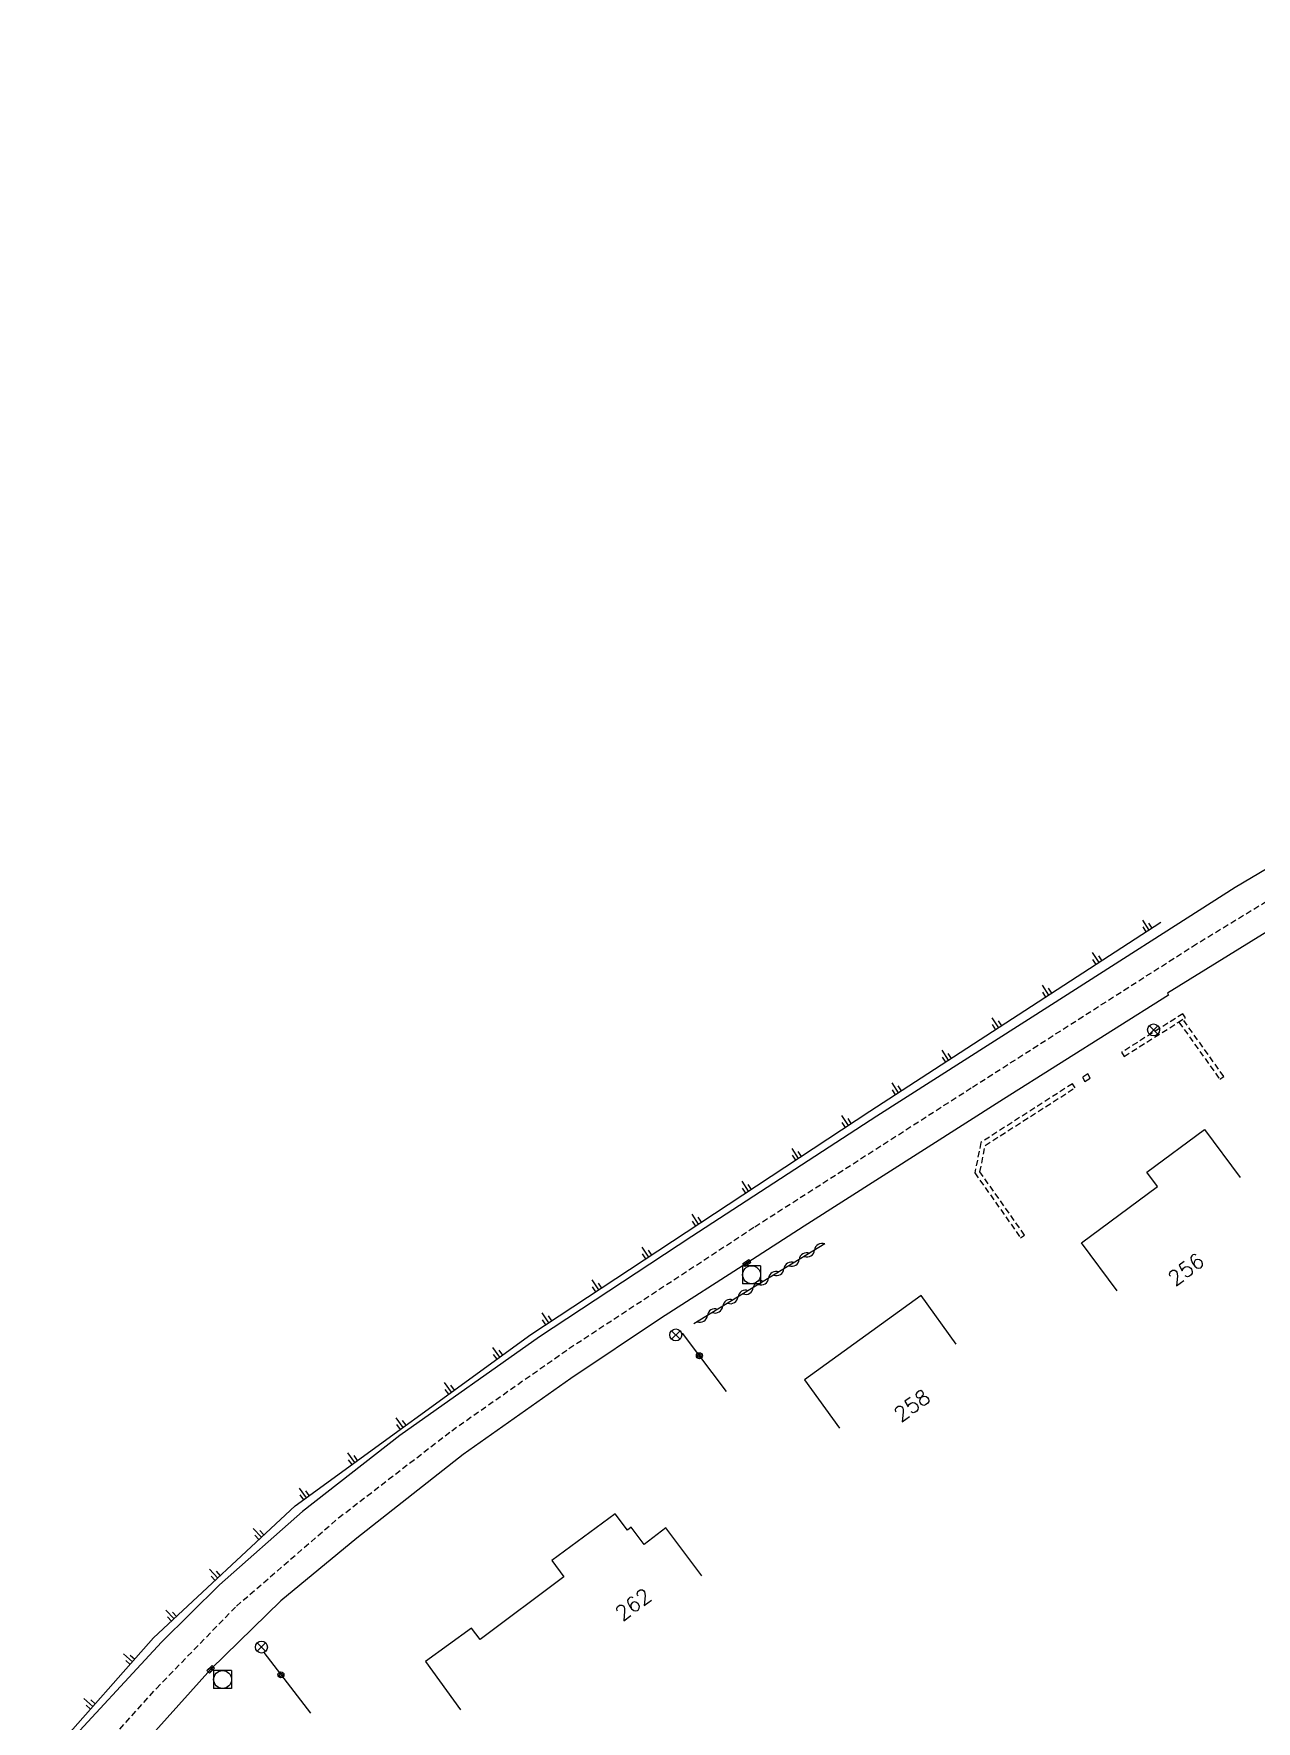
# Model space of a CAD drawing. Header units: millimetres. Extents: x 133016 to 134000, y 142000 to 143000.
# Drawn here: x 133774.8 to 133877.1, y 142679.6 to 142820.7 of the extents above; entities that cross this region are included whole.
import ezdxf
from ezdxf.enums import TextEntityAlignment as Align

# ---------------------------------------------------------------- set-up
doc = ezdxf.new("R2010")
doc.units = ezdxf.units.MM
doc.linetypes.add('DASHED', pattern=[0.75, 0.5, -0.25])
doc.layers.get('0').update_dxf_attribs({"linetype": 'CONTINUOUS'})
for name, color, linetype in [('W0001', 6, 'DASHED'), ('W0008', 7, 'CONTINUOUS'), ('W0100', 7, 'CONTINUOUS'), ('W0112', 1, 'DASHED'), ('W0211', 2, 'CONTINUOUS'), ('W0310', 3, 'CONTINUOUS'), ('W0322', 7, 'CONTINUOUS'), ('W0400', 7, 'CONTINUOUS'), ('W0420', 7, 'CONTINUOUS'), ('W0469', 7, 'CONTINUOUS'), ('W0991', 7, 'CONTINUOUS')]:
    doc.layers.add(name, color=color, linetype=linetype)
doc.styles.get("Standard").update_dxf_attribs({"font": 'romans.shx', "width": 0.85})

# ---------------------------------------------------------------- blocks, each defined once
blk = doc.blocks.new('T469')
at = {"color": 0, "linetype": 'Continuous', "flags": 128}
for points in [[(-0.35, 0.35), (0.35, -0.35)], [(-0.35, -0.35), (0.35, 0.35)]]:
    blk.add_lwpolyline(points, dxfattribs=at)
at = {"color": 0, "linetype": 'Continuous'}
blk.add_circle((0, 0), 0.5, dxfattribs=at)
blk = doc.blocks.new('T400')
for p, q in [((-0.15, 0.3), (0.15, 0.3)), ((-0.15, -0.25), (-0.15, 0.3)), ((-0.15, 0.15), (0.15, 0.15)), ((-0.15, 0), (0.15, 0)), ((0.15, 0.3), (0.15, -0.25)), ((-0.15, -0.15), (0.15, -0.15)), ((-0.15, -0.25), (-0.15, -0.3)), ((-0.15, -0.3), (0.15, -0.3)), ((0.15, -0.3), (0.15, -0.25))]:
    blk.add_line(p, q)
blk = doc.blocks.new('T420')
for p, q in [((0.75, 0.75), (-0.75, 0.75)), ((-0.75, 0.75), (-0.75, -0.75)), ((0.75, 0.75), (0.75, -0.75)), ((0.75, -0.75), (-0.75, -0.75))]:
    blk.add_line(p, q)
blk.add_ellipse((0, 0), major_axis=(-0.53, 0.53), ratio=1, start_param=3.926991, end_param=10.210176)
blk = doc.blocks.new('t322o')
at = {"color": 0, "linetype": 'Continuous'}
for radius in [0.25, 0.15]:
    blk.add_circle((0, 0), radius, dxfattribs=at)
blk = doc.blocks.new('t310o')
at = {"color": 0, "linetype": 'Continuous'}
for centre, start, end in [((-0.5, 0.38), 216.8699, 323.1304), ((0.5, -0.37), 36.8699, 143.1303)]:
    blk.add_arc(centre, 0.625, start, end, dxfattribs=at)
blk = doc.blocks.new('t211o')
at = {"color": 0, "linetype": 'Continuous'}
for p, q in [((-0.29, 0.5), (-0.29, 0)), ((0, 1), (0, 0)), ((0.29, 0.5), (0.29, 0))]:
    blk.add_line(p, q, dxfattribs=at)

msp = doc.modelspace()

# ---------------------------------------------------------------- linework, layer by layer
at = {"layer": 'W0001'}
msp.add_lwpolyline([(133777.03, 142673.41), (133785.1, 142682.38), (133791.79, 142689.26), (133800.34, 142696.64), (133809.8, 142703.93), (133819.61, 142710.8), (133835.17, 142720.99), (133853.37, 142732.66), (133871.77, 142744.42), (133892.06, 142756.82), (133909.96, 142767.42), (133925.41, 142777), (133933.29, 142781.81), (133955.02, 142793.27), (133972.48, 142802.42), (133988.75, 142811.26), (134000, 142818.13)], dxfattribs=at)
at = {"layer": 'W0008'}
for points in [[(134000, 142820.73), (133994, 142816.96), (133989.43, 142814.3), (133979.15, 142808.43), (133968.4, 142802.78), (133955.57, 142796.13), (133937.3, 142786.56), (133930.79, 142783.02), (133921.28, 142777.85), (133908.47, 142770.53), (133908.79, 142769.27), (133888.99, 142757.44), (133875.33, 142749.34), (133859.97, 142739.54), (133845.37, 142730.22), (133829.88, 142720.18), (133817.14, 142711.77), (133805.45, 142703.53), (133797.33, 142697.18), (133790.38, 142691.05), (133785.53, 142686.25), (133776.97, 142676.99), (133775.21, 142674.93)], [(133885.93, 142750.55), (133869.67, 142740.51), (133869.76, 142740.34), (133855.96, 142731.65), (133839.28, 142721.02), (133834.5, 142717.95), (133827.28, 142713.32), (133819.77, 142708.29), (133810.75, 142701.93), (133801.87, 142694.95), (133795.52, 142689.72), (133789.65, 142683.98), (133780.65, 142673.95), (133778.85, 142671.89)]]:
    msp.add_lwpolyline(points, dxfattribs=at)
at = {"layer": 'W0100'}
msp.add_line((133865.47, 142715.63), (133862.49, 142719.65), dxfattribs=at)
for points in [[(133862.49, 142719.65), (133868.83, 142724.36), (133867.96, 142725.55), (133872.78, 142729.12), (133875.75, 142725.1)], [(133852.01, 142711.18), (133849.08, 142715.24), (133839.32, 142708.19), (133842.24, 142704.13)], [(133830.73, 142691.8), (133827.72, 142695.8), (133825.91, 142694.43), (133824.82, 142695.86), (133824.5, 142695.62), (133823.48, 142696.99), (133818.18, 142693.08), (133819.19, 142691.72), (133812.17, 142686.47), (133811.46, 142687.42), (133807.61, 142684.63), (133810.54, 142680.58)]]:
    msp.add_lwpolyline(points, dxfattribs=at)
at = {"layer": 'W0112'}
for p, q in [((133870.97, 142738.79), (133865.84, 142735.57)), ((133870.97, 142738.32), (133870.64, 142738.09)), ((133874.38, 142733.56), (133870.97, 142738.32)), ((133865.84, 142735.57), (133866.05, 142735.23)), ((133863.01, 142733.76), (133862.57, 142733.48)), ((133862.57, 142733.48), (133862.77, 142733.14)), ((133853.56, 142725.48), (133857.39, 142720.06))]:
    msp.add_line(p, q, dxfattribs=at)
for points in [[(133866.05, 142735.23), (133871.18, 142738.45), (133870.97, 142738.79)], [(133870.64, 142738.09), (133874.05, 142733.32), (133874.38, 142733.56)], [(133861.73, 142732.94), (133854.07, 142728.03), (133853.56, 142725.48)], [(133854.43, 142727.79), (133861.95, 142732.6), (133861.73, 142732.94)], [(133862.77, 142733.14), (133863.21, 142733.41), (133863.01, 142733.76)], [(133857.39, 142720.06), (133857.72, 142720.29), (133853.99, 142725.57), (133854.43, 142727.79)]]:
    msp.add_lwpolyline(points, dxfattribs=at)
at = {"layer": 'W0211'}
msp.add_lwpolyline([(133774.84, 142675.23), (133776.62, 142677.31), (133784.86, 142686.6), (133796.7, 142697.66), (133816.42, 142711.98), (133844.77, 142730.64), (133869.12, 142746.44)], dxfattribs=at)
at = {"layer": 'W0310'}
msp.add_line((133841.01, 142719.55), (133830.06, 142712.87), dxfattribs=at)
at = {"layer": 'W0322'}
for p, q in [((133829.09, 142712.1), (133832.77, 142707.21)), ((133794.08, 142685.4), (133798, 142680.31))]:
    msp.add_line(p, q, dxfattribs=at)

# ---------------------------------------------------------------- block references
at = {"layer": 'W0211'}
for p, rotation in [((133868.12, 142745.79), 32.98062611626056), ((133863.93, 142743.07), 32.98062611626056), ((133859.73, 142740.35), 32.98062611626056), ((133855.54, 142737.62), 32.98062611626056), ((133851.34, 142734.9), 32.98062611626056), ((133847.15, 142732.18), 32.98062611626056), ((133842.96, 142729.45), 33.34996914972423), ((133838.79, 142726.7), 33.34996914972423), ((133834.61, 142723.95), 33.34996914972423), ((133830.43, 142721.2), 33.34996914972423), ((133826.26, 142718.45), 33.34996914972423), ((133822.08, 142715.7), 33.34996914972423), ((133817.9, 142712.95), 33.34996914972423), ((133813.81, 142710.08), 35.98625850005457), ((133809.77, 142707.15), 35.98625850005457), ((133805.72, 142704.21), 35.98625850005457), ((133801.67, 142701.27), 35.98625850005457), ((133797.63, 142698.33), 35.98625850005457), ((133793.88, 142695.03), 43.04813373289322), ((133790.23, 142691.61), 43.04813373289322), ((133786.58, 142688.2), 43.04813373289322), ((133783.1, 142684.61), 48.44888431806578), ((133779.79, 142680.87), 48.44888431806578)]:
    msp.add_blockref('t211o', p, dxfattribs=dict(at, rotation=rotation))
at = {"layer": 'W0310', "rotation": 211.4187644498535}
for p in [(133838.87, 142718.25), (133840.15, 142719.03), (133836.31, 142716.69), (133837.59, 142717.47), (133833.75, 142715.12), (133835.03, 142715.9), (133831.19, 142713.56), (133832.47, 142714.34)]:
    msp.add_blockref('t310o', p, dxfattribs=at)
at = {"layer": 'W0322'}
for p, rotation in [((133830.52, 142710.2), 306.9296618809302), ((133795.52, 142683.52), 307.6061370306796)]:
    msp.add_blockref('t322o', p, dxfattribs=dict(at, rotation=rotation))
at = {"layer": 'W0400'}
for p, rotation in [((133834.5, 142717.95), 122.765716672238), ((133789.65, 142683.98), 134.3287328809145)]:
    msp.add_blockref('T400', p, dxfattribs=dict(at, rotation=rotation))
at = {"layer": 'W0420'}
for p in [(133834.89, 142716.97), (133790.64, 142683.13)]:
    msp.add_blockref('T420', p, dxfattribs=at)
at = {"layer": 'W0469'}
for p in [(133868.51, 142737.44), (133828.55, 142711.94), (133793.89, 142685.84)]:
    msp.add_blockref('T469', p, dxfattribs=at)

# ---------------------------------------------------------------- texts
at = {"layer": 'W0991'}
for s, rotation, p in [('256', 36.5786, (133871.23, 142717.42)), ('258', 35.8278, (133848.3, 142706.04)), ('262', 36.4321, (133824.98, 142689.41))]:
    msp.add_text(s, height=1.25, rotation=rotation, dxfattribs=at).set_placement(p, align=Align.MIDDLE)

doc.saveas('drawing.dxf')
